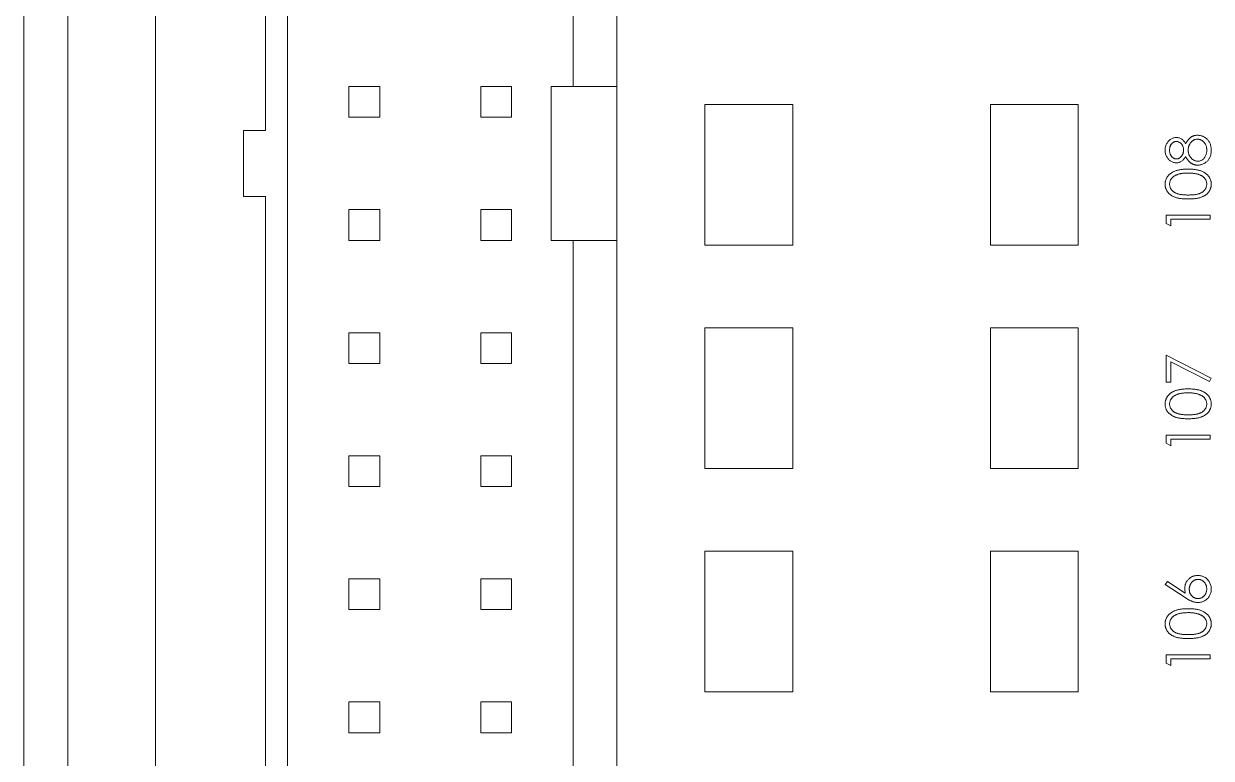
# Model space of a CAD drawing. Header units: inches. Extents: x -128 to 31549, y -2321 to 19035.
# Drawn here: x 2134.23 to 2177.47, y -1309.21 to -1282.48 of the extents above; entities that cross this region are included whole.
import ezdxf

# ---------------------------------------------------------------- set-up
doc = ezdxf.new("R2010")
doc.units = ezdxf.units.IN
doc.header["$MEASUREMENT"] = 0

# ---------------------------------------------------------------- blocks, each defined once
blk = doc.blocks.new('T011')
at = {"color": 7, "linetype": 'Continuous', "lineweight": 15}
for p, q in [((4737.018, -284.247), (4837.018, -284.247)), ((4837.018, -285.247), (4737.018, -285.247)), ((4737.018, -287.247), (4837.018, -287.247)), ((4786.268, -289.247), (4786.268, -289.747)), ((4787.768, -289.247), (4786.268, -289.247)), ((4787.768, -289.247), (4787.768, -289.747)), ((4769.518, -289.747), (4786.268, -289.747)), ((4787.768, -289.747), (4804.518, -289.747)), ((4815.268, -290.247), (4758.768, -290.247)), ((4774.768, -291.647), (4774.068, -291.647)), ((4774.068, -291.647), (4774.068, -292.347)), ((4774.768, -292.347), (4774.768, -291.647)), ((4777.568, -291.647), (4776.868, -291.647)), ((4776.868, -291.647), (4776.868, -292.347)), ((4777.568, -292.347), (4777.568, -291.647)), ((4779.668, -291.647), (4779.668, -292.347)), ((4780.368, -291.647), (4779.668, -291.647)), ((4780.368, -292.347), (4780.368, -291.647)), ((4782.468, -291.647), (4782.468, -292.347)), ((4783.168, -291.647), (4782.468, -291.647)), ((4783.168, -292.347), (4783.168, -291.647)), ((4785.968, -291.647), (4785.268, -291.647)), ((4785.268, -291.647), (4785.268, -292.347)), ((4785.968, -292.347), (4785.968, -291.647)), ((4788.068, -292.347), (4788.068, -291.647)), ((4788.068, -291.647), (4788.768, -291.647)), ((4788.768, -291.647), (4788.768, -292.347)), ((4774.068, -292.347), (4774.768, -292.347)), ((4776.868, -292.347), (4777.568, -292.347)), ((4779.668, -292.347), (4780.368, -292.347)), ((4782.468, -292.347), (4783.168, -292.347)), ((4785.268, -292.347), (4785.968, -292.347)), ((4788.768, -292.347), (4788.068, -292.347)), ((4774.068, -294.647), (4774.768, -294.647)), ((4774.068, -295.347), (4774.068, -294.647)), ((4774.768, -294.647), (4774.768, -295.347)), ((4776.868, -294.647), (4777.568, -294.647)), ((4776.868, -295.347), (4776.868, -294.647)), ((4777.568, -294.647), (4777.568, -295.347)), ((4779.668, -295.347), (4779.668, -294.647)), ((4779.668, -294.647), (4780.368, -294.647)), ((4780.368, -294.647), (4780.368, -295.347)), ((4782.468, -294.647), (4783.168, -294.647)), ((4782.468, -295.347), (4782.468, -294.647)), ((4783.168, -294.647), (4783.168, -295.347)), ((4785.268, -294.647), (4785.968, -294.647)), ((4785.268, -295.347), (4785.268, -294.647)), ((4785.968, -294.647), (4785.968, -295.347)), ((4788.068, -294.647), (4788.068, -295.347)), ((4788.768, -294.647), (4788.068, -294.647)), ((4788.768, -295.347), (4788.768, -294.647)), ((4774.768, -295.347), (4774.068, -295.347)), ((4777.568, -295.347), (4776.868, -295.347)), ((4780.368, -295.347), (4779.668, -295.347)), ((4783.168, -295.347), (4782.468, -295.347)), ((4785.968, -295.347), (4785.268, -295.347)), ((4788.068, -295.347), (4788.768, -295.347)), ((4788.768, -296.247), (4785.268, -296.247)), ((4785.268, -296.247), (4785.268, -296.747)), ((4788.768, -296.747), (4788.768, -296.247)), ((4758.768, -296.747), (4785.268, -296.747)), ((4785.268, -296.747), (4785.268, -297.747)), ((4788.768, -296.747), (4815.268, -296.747)), ((4788.768, -296.747), (4788.768, -297.747)), ((4754.018, -297.747), (4785.268, -297.747)), ((4785.268, -297.747), (4788.768, -297.747)), ((4788.768, -297.747), (4820.018, -297.747)), ((4774.998, -299.747), (4774.998, -301.747)), ((4778.198, -299.747), (4774.998, -299.747)), ((4778.198, -301.747), (4778.198, -299.747)), ((4783.278, -299.747), (4780.078, -299.747)), ((4780.078, -299.747), (4780.078, -301.747)), ((4783.278, -301.747), (4783.278, -299.747)), ((4788.358, -299.747), (4785.158, -299.747)), ((4785.158, -299.747), (4785.158, -301.747)), ((4788.358, -301.747), (4788.358, -299.747)), ((4774.998, -301.747), (4778.198, -301.747)), ((4780.078, -301.747), (4783.278, -301.747)), ((4785.158, -301.747), (4788.358, -301.747)), ((4774.998, -306.247), (4774.998, -308.247)), ((4778.198, -306.247), (4774.998, -306.247)), ((4778.198, -308.247), (4778.198, -306.247)), ((4780.078, -306.247), (4780.078, -308.247)), ((4783.278, -306.247), (4780.078, -306.247)), ((4783.278, -308.247), (4783.278, -306.247)), ((4785.158, -306.247), (4785.158, -308.247)), ((4788.358, -306.247), (4785.158, -306.247)), ((4788.358, -308.247), (4788.358, -306.247)), ((4774.998, -308.247), (4778.198, -308.247)), ((4780.078, -308.247), (4783.278, -308.247)), ((4785.158, -308.247), (4788.358, -308.247)), ((4775.595, -310.349), (4775.653, -310.247)), ((4775.653, -310.247), (4775.838, -310.247)), ((4775.838, -310.247), (4775.838, -311.247)), ((4777.142, -310.678), (4777.441, -310.221)), ((4777.441, -310.221), (4777.51, -310.276)), ((4780.595, -310.349), (4780.653, -310.247)), ((4780.653, -310.247), (4780.838, -310.247)), ((4780.838, -310.247), (4780.838, -311.247)), ((4782.044, -310.247), (4782.659, -310.247)), ((4782.044, -310.349), (4782.044, -310.247)), ((4782.659, -310.247), (4782.133, -311.273)), ((4785.595, -310.349), (4785.653, -310.247)), ((4785.653, -310.247), (4785.838, -310.247)), ((4785.838, -310.247), (4785.838, -311.247)), ((4775.749, -310.349), (4775.595, -310.349)), ((4775.749, -311.247), (4775.749, -310.349)), ((4777.51, -310.276), (4777.246, -310.68)), ((4780.749, -310.349), (4780.595, -310.349)), ((4780.749, -311.247), (4780.749, -310.349)), ((4782.507, -310.349), (4782.044, -310.349)), ((4782.056, -311.23), (4782.507, -310.349)), ((4785.749, -310.349), (4785.595, -310.349)), ((4785.749, -311.247), (4785.749, -310.349)), ((4775.838, -311.247), (4775.749, -311.247)), ((4780.838, -311.247), (4780.749, -311.247)), ((4782.133, -311.273), (4782.056, -311.23)), ((4785.838, -311.247), (4785.749, -311.247))]:
    blk.add_line(p, q, dxfattribs=at)
for points, knots in [([(4776.21, -310.747), (4776.21, -310.731), (4776.21, -310.7), (4776.212, -310.655), (4776.216, -310.612), (4776.22, -310.572), (4776.226, -310.536), (4776.234, -310.501), (4776.242, -310.47), (4776.252, -310.441), (4776.263, -310.415), (4776.275, -310.39), (4776.289, -310.367), (4776.303, -310.346), (4776.319, -310.326), (4776.335, -310.308), (4776.353, -310.292), (4776.372, -310.277), (4776.391, -310.264), (4776.411, -310.253), (4776.432, -310.243), (4776.454, -310.235), (4776.476, -310.229), (4776.498, -310.224), (4776.521, -310.222), (4776.537, -310.221), (4776.545, -310.221)], [0, 0, 0, 0, 0.0685946, 0.133246, 0.1943126, 0.2512792, 0.3045134, 0.3542349, 0.4004806, 0.4434108, 0.4840149, 0.5232523, 0.5610424, 0.5979002, 0.6335185, 0.6683144, 0.7024957, 0.7366854, 0.7702932, 0.8034373, 0.835913, 0.8684602, 0.9008465, 0.9334665, 0.9662576, 1, 1, 1, 1]), ([(4776.545, -310.221), (4776.552, -310.221), (4776.568, -310.222), (4776.592, -310.224), (4776.615, -310.229), (4776.637, -310.235), (4776.658, -310.243), (4776.68, -310.253), (4776.7, -310.264), (4776.72, -310.277), (4776.739, -310.292), (4776.757, -310.309), (4776.774, -310.327), (4776.791, -310.348), (4776.805, -310.37), (4776.82, -310.393), (4776.832, -310.419), (4776.845, -310.446), (4776.855, -310.476), (4776.865, -310.507), (4776.872, -310.541), (4776.879, -310.578), (4776.884, -310.617), (4776.887, -310.658), (4776.889, -310.702), (4776.889, -310.732), (4776.89, -310.747)], [0, 0, 0, 0, 0.033788, 0.067194, 0.099862, 0.132567, 0.165151, 0.197913, 0.231319, 0.265083, 0.299255, 0.334399, 0.369943, 0.406284, 0.444064, 0.482998, 0.523354, 0.565537, 0.609613, 0.656391, 0.705885, 0.758325, 0.813832, 0.872795, 0.934722, 1, 1, 1, 1]), ([(4781.21, -310.747), (4781.21, -310.731), (4781.21, -310.7), (4781.212, -310.655), (4781.216, -310.612), (4781.22, -310.572), (4781.226, -310.536), (4781.234, -310.501), (4781.242, -310.47), (4781.252, -310.441), (4781.263, -310.415), (4781.275, -310.39), (4781.289, -310.367), (4781.303, -310.346), (4781.319, -310.326), (4781.335, -310.308), (4781.353, -310.292), (4781.372, -310.277), (4781.391, -310.264), (4781.411, -310.253), (4781.432, -310.243), (4781.454, -310.235), (4781.476, -310.229), (4781.498, -310.224), (4781.521, -310.222), (4781.537, -310.221), (4781.545, -310.221)], [0, 0, 0, 0, 0.068595, 0.133246, 0.194313, 0.251279, 0.304513, 0.354235, 0.400481, 0.443411, 0.484015, 0.523252, 0.561042, 0.5979, 0.633518, 0.668314, 0.702496, 0.736685, 0.770293, 0.803437, 0.835913, 0.86846, 0.900847, 0.933467, 0.966258, 1, 1, 1, 1]), ([(4781.545, -310.221), (4781.552, -310.221), (4781.568, -310.222), (4781.592, -310.224), (4781.615, -310.229), (4781.637, -310.235), (4781.658, -310.243), (4781.68, -310.253), (4781.7, -310.264), (4781.72, -310.277), (4781.739, -310.292), (4781.757, -310.309), (4781.774, -310.327), (4781.791, -310.348), (4781.805, -310.37), (4781.82, -310.393), (4781.832, -310.419), (4781.845, -310.446), (4781.855, -310.476), (4781.865, -310.507), (4781.872, -310.541), (4781.879, -310.578), (4781.884, -310.617), (4781.887, -310.658), (4781.889, -310.702), (4781.889, -310.732), (4781.89, -310.747)], [0, 0, 0, 0, 0.033788, 0.067194, 0.099862, 0.132567, 0.165151, 0.197913, 0.231319, 0.265083, 0.299255, 0.334399, 0.369943, 0.406284, 0.444064, 0.482998, 0.523354, 0.565537, 0.609613, 0.656391, 0.705885, 0.758325, 0.813832, 0.872795, 0.934722, 1, 1, 1, 1]), ([(4786.21, -310.747), (4786.21, -310.731), (4786.21, -310.7), (4786.212, -310.655), (4786.216, -310.612), (4786.22, -310.572), (4786.226, -310.536), (4786.234, -310.501), (4786.242, -310.47), (4786.252, -310.441), (4786.263, -310.415), (4786.275, -310.39), (4786.289, -310.367), (4786.303, -310.346), (4786.319, -310.326), (4786.335, -310.308), (4786.353, -310.292), (4786.372, -310.277), (4786.391, -310.264), (4786.411, -310.253), (4786.432, -310.243), (4786.454, -310.235), (4786.476, -310.229), (4786.498, -310.224), (4786.521, -310.222), (4786.537, -310.221), (4786.545, -310.221)], [0, 0, 0, 0, 0.068595, 0.133246, 0.194313, 0.251279, 0.304513, 0.354235, 0.400481, 0.443411, 0.484015, 0.523252, 0.561042, 0.5979, 0.633518, 0.668314, 0.702496, 0.736685, 0.770293, 0.803437, 0.835913, 0.86846, 0.900847, 0.933467, 0.966258, 1, 1, 1, 1]), ([(4786.545, -310.221), (4786.552, -310.221), (4786.568, -310.222), (4786.592, -310.224), (4786.615, -310.229), (4786.637, -310.235), (4786.658, -310.243), (4786.68, -310.253), (4786.7, -310.264), (4786.72, -310.277), (4786.739, -310.292), (4786.757, -310.309), (4786.774, -310.327), (4786.791, -310.348), (4786.805, -310.37), (4786.82, -310.393), (4786.832, -310.419), (4786.845, -310.446), (4786.855, -310.476), (4786.865, -310.507), (4786.872, -310.541), (4786.879, -310.578), (4786.884, -310.617), (4786.887, -310.658), (4786.889, -310.702), (4786.889, -310.732), (4786.89, -310.747)], [0, 0, 0, 0, 0.033788, 0.067194, 0.099862, 0.132567, 0.165151, 0.197913, 0.231319, 0.265083, 0.299255, 0.334399, 0.369943, 0.406284, 0.444064, 0.482998, 0.523354, 0.565537, 0.609613, 0.656391, 0.705885, 0.758325, 0.813832, 0.872795, 0.934722, 1, 1, 1, 1]), ([(4787.031, -310.478), (4787.031, -310.467), (4787.032, -310.446), (4787.04, -310.414), (4787.052, -310.383), (4787.069, -310.352), (4787.09, -310.323), (4787.115, -310.297), (4787.144, -310.275), (4787.176, -310.256), (4787.211, -310.24), (4787.247, -310.229), (4787.285, -310.222), (4787.311, -310.222), (4787.324, -310.221)], [0, 0, 0, 0, 0.0740584, 0.1488704, 0.2266677, 0.3077348, 0.3911572, 0.4739294, 0.5579278, 0.6449893, 0.7333641, 0.821092, 0.9092872, 1, 1, 1, 1]), ([(4787.324, -310.221), (4787.336, -310.222), (4787.362, -310.223), (4787.398, -310.229), (4787.434, -310.241), (4787.467, -310.256), (4787.498, -310.275), (4787.526, -310.298), (4787.55, -310.324), (4787.571, -310.353), (4787.587, -310.383), (4787.599, -310.415), (4787.606, -310.448), (4787.607, -310.47), (4787.608, -310.481)], [0, 0, 0, 0, 0.08941, 0.176306, 0.262626, 0.349446, 0.435498, 0.518928, 0.601355, 0.684256, 0.765807, 0.844877, 0.92228, 1, 1, 1, 1]), ([(4776.548, -310.324), (4776.536, -310.324), (4776.514, -310.326), (4776.482, -310.334), (4776.45, -310.348), (4776.425, -310.364), (4776.406, -310.379), (4776.393, -310.392), (4776.38, -310.406), (4776.369, -310.421), (4776.358, -310.438), (4776.348, -310.456), (4776.339, -310.476), (4776.33, -310.496), (4776.323, -310.519), (4776.317, -310.544), (4776.311, -310.572), (4776.308, -310.602), (4776.304, -310.634), (4776.302, -310.67), (4776.3, -310.707), (4776.3, -310.733), (4776.3, -310.747)], [0, 0, 0, 0, 0.060387, 0.120883, 0.182755, 0.247811, 0.281299, 0.315088, 0.349702, 0.384857, 0.420966, 0.458511, 0.497175, 0.537602, 0.580503, 0.627468, 0.678388, 0.733983, 0.793747, 0.857714, 0.926698, 1, 1, 1, 1]), ([(4776.8, -310.747), (4776.8, -310.735), (4776.799, -310.711), (4776.798, -310.677), (4776.795, -310.644), (4776.792, -310.613), (4776.787, -310.584), (4776.782, -310.556), (4776.774, -310.53), (4776.767, -310.505), (4776.758, -310.483), (4776.748, -310.461), (4776.738, -310.442), (4776.727, -310.424), (4776.715, -310.407), (4776.702, -310.392), (4776.688, -310.379), (4776.669, -310.364), (4776.644, -310.348), (4776.613, -310.334), (4776.58, -310.326), (4776.558, -310.324), (4776.548, -310.324)], [0, 0, 0, 0, 0.065681, 0.128486, 0.188175, 0.245106, 0.299448, 0.350823, 0.399942, 0.446672, 0.491255, 0.533376, 0.573853, 0.612526, 0.649597, 0.685532, 0.720106, 0.753838, 0.818925, 0.880493, 0.940311, 1, 1, 1, 1]), ([(4781.548, -310.324), (4781.536, -310.324), (4781.514, -310.326), (4781.482, -310.334), (4781.45, -310.348), (4781.425, -310.364), (4781.406, -310.379), (4781.393, -310.392), (4781.38, -310.406), (4781.369, -310.421), (4781.358, -310.438), (4781.348, -310.456), (4781.339, -310.476), (4781.33, -310.496), (4781.323, -310.519), (4781.317, -310.544), (4781.311, -310.572), (4781.308, -310.602), (4781.304, -310.634), (4781.302, -310.67), (4781.3, -310.707), (4781.3, -310.733), (4781.3, -310.747)], [0, 0, 0, 0, 0.060387, 0.120883, 0.182755, 0.247811, 0.281299, 0.315088, 0.349702, 0.384857, 0.420966, 0.458511, 0.497175, 0.537602, 0.580503, 0.627468, 0.678388, 0.733983, 0.793747, 0.857714, 0.926698, 1, 1, 1, 1]), ([(4781.8, -310.747), (4781.8, -310.735), (4781.799, -310.711), (4781.798, -310.677), (4781.795, -310.644), (4781.792, -310.613), (4781.787, -310.584), (4781.782, -310.556), (4781.774, -310.53), (4781.767, -310.505), (4781.758, -310.483), (4781.748, -310.461), (4781.738, -310.442), (4781.727, -310.424), (4781.715, -310.407), (4781.702, -310.392), (4781.688, -310.379), (4781.669, -310.364), (4781.644, -310.348), (4781.613, -310.334), (4781.58, -310.326), (4781.558, -310.324), (4781.548, -310.324)], [0, 0, 0, 0, 0.065681, 0.128486, 0.188175, 0.245106, 0.299448, 0.350823, 0.399942, 0.446672, 0.491255, 0.533376, 0.573853, 0.612526, 0.649597, 0.685532, 0.720106, 0.753838, 0.818925, 0.880493, 0.940311, 1, 1, 1, 1]), ([(4786.548, -310.324), (4786.536, -310.324), (4786.514, -310.326), (4786.482, -310.334), (4786.45, -310.348), (4786.425, -310.364), (4786.406, -310.379), (4786.393, -310.392), (4786.38, -310.406), (4786.369, -310.421), (4786.358, -310.438), (4786.348, -310.456), (4786.339, -310.476), (4786.33, -310.496), (4786.323, -310.519), (4786.317, -310.544), (4786.311, -310.572), (4786.308, -310.602), (4786.304, -310.634), (4786.302, -310.67), (4786.3, -310.707), (4786.3, -310.733), (4786.3, -310.747)], [0, 0, 0, 0, 0.060387, 0.120883, 0.182755, 0.247811, 0.281299, 0.315088, 0.349702, 0.384857, 0.420966, 0.458511, 0.497175, 0.537602, 0.580503, 0.627468, 0.678388, 0.733983, 0.793747, 0.857714, 0.926698, 1, 1, 1, 1]), ([(4786.8, -310.747), (4786.8, -310.735), (4786.799, -310.711), (4786.798, -310.677), (4786.795, -310.644), (4786.792, -310.613), (4786.787, -310.584), (4786.782, -310.556), (4786.774, -310.53), (4786.767, -310.505), (4786.758, -310.483), (4786.748, -310.461), (4786.738, -310.442), (4786.727, -310.424), (4786.715, -310.407), (4786.702, -310.392), (4786.688, -310.379), (4786.669, -310.364), (4786.644, -310.348), (4786.613, -310.334), (4786.58, -310.326), (4786.558, -310.324), (4786.548, -310.324)], [0, 0, 0, 0, 0.065681, 0.128486, 0.188175, 0.245106, 0.299448, 0.350823, 0.399942, 0.446672, 0.491255, 0.533376, 0.573853, 0.612526, 0.649597, 0.685532, 0.720106, 0.753838, 0.818925, 0.880493, 0.940311, 1, 1, 1, 1]), ([(4787.177, -310.69), (4787.165, -310.684), (4787.143, -310.671), (4787.113, -310.649), (4787.087, -310.624), (4787.067, -310.598), (4787.051, -310.569), (4787.039, -310.54), (4787.032, -310.509), (4787.031, -310.488), (4787.031, -310.478)], [0, 0, 0, 0, 0.14586, 0.282426, 0.41085, 0.535029, 0.654701, 0.770133, 0.884556, 1, 1, 1, 1]), ([(4787.319, -310.324), (4787.312, -310.324), (4787.298, -310.324), (4787.278, -310.326), (4787.259, -310.33), (4787.24, -310.335), (4787.223, -310.342), (4787.207, -310.349), (4787.191, -310.359), (4787.177, -310.37), (4787.164, -310.381), (4787.152, -310.394), (4787.142, -310.407), (4787.134, -310.42), (4787.128, -310.434), (4787.124, -310.449), (4787.121, -310.464), (4787.121, -310.474), (4787.12, -310.479)], [0, 0, 0, 0, 0.075243, 0.147209, 0.216447, 0.284025, 0.350655, 0.415031, 0.47963, 0.544652, 0.608044, 0.667828, 0.725114, 0.780992, 0.835527, 0.889438, 0.944072, 1, 1, 1, 1]), ([(4787.12, -310.479), (4787.121, -310.485), (4787.121, -310.495), (4787.124, -310.51), (4787.128, -310.525), (4787.136, -310.539), (4787.144, -310.554), (4787.154, -310.567), (4787.167, -310.581), (4787.181, -310.594), (4787.196, -310.605), (4787.212, -310.616), (4787.229, -310.625), (4787.247, -310.632), (4787.265, -310.637), (4787.283, -310.641), (4787.303, -310.644), (4787.316, -310.644), (4787.322, -310.644)], [0, 0, 0, 0, 0.054564, 0.107826, 0.161924, 0.21751, 0.274498, 0.334815, 0.397555, 0.464755, 0.532901, 0.600097, 0.665354, 0.731084, 0.796883, 0.863292, 0.930831, 1, 1, 1, 1]), ([(4787.518, -310.477), (4787.518, -310.473), (4787.517, -310.463), (4787.515, -310.449), (4787.511, -310.436), (4787.505, -310.422), (4787.498, -310.409), (4787.489, -310.396), (4787.479, -310.384), (4787.467, -310.372), (4787.453, -310.361), (4787.439, -310.351), (4787.422, -310.342), (4787.404, -310.335), (4787.385, -310.33), (4787.364, -310.326), (4787.342, -310.324), (4787.327, -310.324), (4787.319, -310.324)], [0, 0, 0, 0, 0.050902, 0.101034, 0.151084, 0.203062, 0.256248, 0.310847, 0.368769, 0.430015, 0.49252, 0.556049, 0.621996, 0.690192, 0.761385, 0.836356, 0.915487, 1, 1, 1, 1]), ([(4787.322, -310.644), (4787.331, -310.644), (4787.348, -310.644), (4787.373, -310.639), (4787.397, -310.632), (4787.42, -310.622), (4787.442, -310.609), (4787.461, -310.594), (4787.478, -310.577), (4787.492, -310.558), (4787.503, -310.538), (4787.512, -310.518), (4787.517, -310.498), (4787.518, -310.484), (4787.518, -310.477)], [0, 0, 0, 0, 0.08969, 0.178494, 0.266838, 0.356558, 0.445334, 0.530806, 0.614076, 0.697707, 0.779142, 0.855354, 0.928557, 1, 1, 1, 1]), ([(4787.608, -310.481), (4787.607, -310.492), (4787.606, -310.513), (4787.6, -310.544), (4787.588, -310.573), (4787.573, -310.6), (4787.552, -310.626), (4787.528, -310.649), (4787.499, -310.671), (4787.477, -310.683), (4787.466, -310.69)], [0, 0, 0, 0, 0.121904, 0.239413, 0.35541, 0.472091, 0.592859, 0.718703, 0.854892, 1, 1, 1, 1]), ([(4776.545, -311.273), (4776.537, -311.272), (4776.521, -311.272), (4776.498, -311.269), (4776.476, -311.265), (4776.454, -311.259), (4776.433, -311.251), (4776.412, -311.242), (4776.392, -311.23), (4776.372, -311.218), (4776.354, -311.203), (4776.336, -311.187), (4776.32, -311.169), (4776.304, -311.149), (4776.29, -311.127), (4776.276, -311.104), (4776.264, -311.079), (4776.253, -311.053), (4776.243, -311.024), (4776.234, -310.992), (4776.227, -310.958), (4776.221, -310.921), (4776.216, -310.882), (4776.212, -310.839), (4776.21, -310.794), (4776.21, -310.763), (4776.21, -310.747)], [0, 0, 0, 0, 0.033787, 0.066622, 0.099285, 0.131361, 0.163585, 0.196104, 0.228902, 0.262158, 0.295991, 0.330218, 0.36506, 0.400951, 0.43762, 0.475708, 0.515381, 0.556414, 0.599765, 0.646424, 0.696431, 0.749782, 0.806573, 0.867436, 0.931887, 1, 1, 1, 1]), ([(4776.3, -310.747), (4776.3, -310.76), (4776.3, -310.786), (4776.302, -310.824), (4776.304, -310.859), (4776.307, -310.892), (4776.312, -310.922), (4776.317, -310.949), (4776.323, -310.974), (4776.33, -310.997), (4776.338, -311.018), (4776.348, -311.037), (4776.357, -311.055), (4776.368, -311.072), (4776.38, -311.087), (4776.393, -311.102), (4776.406, -311.115), (4776.425, -311.13), (4776.45, -311.146), (4776.482, -311.16), (4776.514, -311.168), (4776.537, -311.169), (4776.548, -311.17)], [0, 0, 0, 0, 0.072951, 0.141584, 0.205926, 0.265301, 0.320597, 0.371817, 0.41879, 0.461699, 0.502134, 0.540804, 0.578181, 0.614297, 0.649678, 0.684299, 0.718359, 0.752081, 0.817652, 0.879722, 0.939966, 1, 1, 1, 1]), ([(4776.89, -310.747), (4776.889, -310.763), (4776.889, -310.792), (4776.887, -310.836), (4776.884, -310.877), (4776.879, -310.916), (4776.872, -310.952), (4776.865, -310.986), (4776.856, -311.018), (4776.845, -311.047), (4776.833, -311.074), (4776.82, -311.1), (4776.807, -311.123), (4776.792, -311.145), (4776.776, -311.166), (4776.758, -311.184), (4776.74, -311.201), (4776.721, -311.216), (4776.701, -311.229), (4776.68, -311.241), (4776.659, -311.251), (4776.637, -311.259), (4776.615, -311.265), (4776.592, -311.269), (4776.568, -311.272), (4776.552, -311.272), (4776.545, -311.273)], [0, 0, 0, 0, 0.065063, 0.126773, 0.185516, 0.240765, 0.29298, 0.34225, 0.388919, 0.432776, 0.474628, 0.514775, 0.553606, 0.591426, 0.628028, 0.663804, 0.698984, 0.733591, 0.767628, 0.801208, 0.834264, 0.866981, 0.89972, 0.932702, 0.966176, 1, 1, 1, 1]), ([(4776.762, -310.998), (4776.765, -310.989), (4776.771, -310.971), (4776.779, -310.943), (4776.785, -310.914), (4776.791, -310.883), (4776.795, -310.851), (4776.798, -310.817), (4776.8, -310.783), (4776.8, -310.759), (4776.8, -310.747)], [0, 0, 0, 0, 0.110588, 0.224542, 0.342503, 0.464324, 0.590756, 0.722227, 0.858843, 1, 1, 1, 1]), ([(4777.031, -310.968), (4777.031, -310.958), (4777.032, -310.937), (4777.037, -310.905), (4777.044, -310.872), (4777.053, -310.845), (4777.062, -310.822), (4777.07, -310.804), (4777.079, -310.785), (4777.089, -310.765), (4777.101, -310.744), (4777.114, -310.723), (4777.128, -310.7), (4777.137, -310.685), (4777.142, -310.678)], [0, 0, 0, 0, 0.097818, 0.199726, 0.305276, 0.415811, 0.474472, 0.537274, 0.603657, 0.674299, 0.749834, 0.828598, 0.912378, 1, 1, 1, 1]), ([(4777.331, -310.773), (4777.323, -310.773), (4777.308, -310.773), (4777.286, -310.776), (4777.266, -310.78), (4777.246, -310.787), (4777.227, -310.795), (4777.21, -310.805), (4777.194, -310.817), (4777.179, -310.83), (4777.165, -310.845), (4777.153, -310.861), (4777.143, -310.878), (4777.135, -310.895), (4777.128, -310.913), (4777.124, -310.932), (4777.121, -310.952), (4777.121, -310.965), (4777.12, -310.972)], [0, 0, 0, 0, 0.070599, 0.137901, 0.203196, 0.26679, 0.329106, 0.390654, 0.452653, 0.515748, 0.577926, 0.63893, 0.698351, 0.757296, 0.816394, 0.876267, 0.936817, 1, 1, 1, 1]), ([(4777.246, -310.68), (4777.263, -310.677), (4777.298, -310.671), (4777.332, -310.67), (4777.349, -310.67)], [0, 0, 0, 0, 0.512659, 1, 1, 1, 1]), ([(4777.556, -310.972), (4777.556, -310.965), (4777.556, -310.951), (4777.552, -310.932), (4777.548, -310.913), (4777.54, -310.895), (4777.531, -310.877), (4777.519, -310.861), (4777.506, -310.845), (4777.49, -310.83), (4777.474, -310.817), (4777.456, -310.805), (4777.437, -310.795), (4777.417, -310.787), (4777.397, -310.781), (4777.376, -310.776), (4777.353, -310.773), (4777.338, -310.773), (4777.331, -310.773)], [0, 0, 0, 0, 0.061138, 0.119994, 0.178225, 0.236256, 0.294929, 0.354716, 0.41673, 0.480664, 0.545832, 0.609758, 0.672971, 0.736017, 0.799839, 0.864775, 0.931088, 1, 1, 1, 1]), ([(4777.349, -310.67), (4777.36, -310.67), (4777.38, -310.671), (4777.409, -310.675), (4777.437, -310.681), (4777.464, -310.691), (4777.49, -310.703), (4777.515, -310.718), (4777.538, -310.735), (4777.56, -310.755), (4777.58, -310.777), (4777.598, -310.8), (4777.613, -310.825), (4777.625, -310.851), (4777.634, -310.878), (4777.641, -310.906), (4777.645, -310.936), (4777.646, -310.956), (4777.646, -310.966)], [0, 0, 0, 0, 0.065231, 0.128405, 0.190067, 0.250943, 0.311546, 0.372863, 0.435024, 0.499072, 0.563091, 0.62551, 0.68668, 0.747283, 0.808563, 0.870742, 0.934341, 1, 1, 1, 1]), ([(4781.545, -311.273), (4781.537, -311.272), (4781.521, -311.272), (4781.498, -311.269), (4781.476, -311.265), (4781.454, -311.259), (4781.433, -311.251), (4781.412, -311.242), (4781.392, -311.23), (4781.372, -311.218), (4781.354, -311.203), (4781.336, -311.187), (4781.32, -311.169), (4781.304, -311.149), (4781.29, -311.127), (4781.276, -311.104), (4781.264, -311.079), (4781.253, -311.053), (4781.243, -311.024), (4781.234, -310.992), (4781.227, -310.958), (4781.221, -310.921), (4781.216, -310.882), (4781.212, -310.839), (4781.21, -310.794), (4781.21, -310.763), (4781.21, -310.747)], [0, 0, 0, 0, 0.0337871, 0.0666217, 0.0992849, 0.1313612, 0.1635852, 0.1961039, 0.2289023, 0.2621581, 0.2959912, 0.3302178, 0.3650598, 0.4009507, 0.4376204, 0.4757075, 0.5153807, 0.5564135, 0.5997648, 0.6464242, 0.6964314, 0.7497815, 0.8065733, 0.8674355, 0.9318868, 1, 1, 1, 1]), ([(4781.3, -310.747), (4781.3, -310.76), (4781.3, -310.786), (4781.302, -310.824), (4781.304, -310.859), (4781.307, -310.892), (4781.312, -310.922), (4781.317, -310.949), (4781.323, -310.974), (4781.33, -310.997), (4781.338, -311.018), (4781.348, -311.037), (4781.357, -311.055), (4781.368, -311.072), (4781.38, -311.087), (4781.393, -311.102), (4781.406, -311.115), (4781.425, -311.13), (4781.45, -311.146), (4781.482, -311.16), (4781.514, -311.168), (4781.537, -311.169), (4781.548, -311.17)], [0, 0, 0, 0, 0.072951, 0.141584, 0.205926, 0.265301, 0.320597, 0.371817, 0.41879, 0.461699, 0.502134, 0.540804, 0.578181, 0.614297, 0.649678, 0.684299, 0.718359, 0.752081, 0.817652, 0.879722, 0.939966, 1, 1, 1, 1]), ([(4781.89, -310.747), (4781.889, -310.763), (4781.889, -310.792), (4781.887, -310.836), (4781.884, -310.877), (4781.879, -310.916), (4781.872, -310.952), (4781.865, -310.986), (4781.856, -311.018), (4781.845, -311.047), (4781.833, -311.074), (4781.82, -311.1), (4781.807, -311.123), (4781.792, -311.145), (4781.776, -311.166), (4781.758, -311.184), (4781.74, -311.201), (4781.721, -311.216), (4781.701, -311.229), (4781.68, -311.241), (4781.659, -311.251), (4781.637, -311.259), (4781.615, -311.265), (4781.592, -311.269), (4781.568, -311.272), (4781.552, -311.272), (4781.545, -311.273)], [0, 0, 0, 0, 0.065063, 0.126773, 0.185516, 0.240765, 0.29298, 0.34225, 0.388919, 0.432776, 0.474628, 0.514775, 0.553606, 0.591426, 0.628028, 0.663804, 0.698984, 0.733591, 0.767628, 0.801208, 0.834264, 0.866981, 0.89972, 0.932702, 0.966176, 1, 1, 1, 1]), ([(4781.762, -310.998), (4781.765, -310.989), (4781.771, -310.971), (4781.779, -310.943), (4781.785, -310.914), (4781.791, -310.883), (4781.795, -310.851), (4781.798, -310.817), (4781.8, -310.783), (4781.8, -310.759), (4781.8, -310.747)], [0, 0, 0, 0, 0.110588, 0.224542, 0.342503, 0.464324, 0.590756, 0.722227, 0.858843, 1, 1, 1, 1]), ([(4786.545, -311.273), (4786.537, -311.272), (4786.521, -311.272), (4786.498, -311.269), (4786.476, -311.265), (4786.454, -311.259), (4786.433, -311.251), (4786.412, -311.242), (4786.392, -311.23), (4786.372, -311.218), (4786.354, -311.203), (4786.336, -311.187), (4786.32, -311.169), (4786.304, -311.149), (4786.29, -311.127), (4786.276, -311.104), (4786.264, -311.079), (4786.253, -311.053), (4786.243, -311.024), (4786.234, -310.992), (4786.227, -310.958), (4786.221, -310.921), (4786.216, -310.882), (4786.212, -310.839), (4786.21, -310.794), (4786.21, -310.763), (4786.21, -310.747)], [0, 0, 0, 0, 0.0337871, 0.0666217, 0.0992849, 0.1313612, 0.1635852, 0.1961039, 0.2289023, 0.2621581, 0.2959912, 0.3302178, 0.3650598, 0.4009507, 0.4376204, 0.4757075, 0.5153807, 0.5564135, 0.5997648, 0.6464242, 0.6964314, 0.7497815, 0.8065733, 0.8674355, 0.9318868, 1, 1, 1, 1]), ([(4786.3, -310.747), (4786.3, -310.76), (4786.3, -310.786), (4786.302, -310.824), (4786.304, -310.859), (4786.307, -310.892), (4786.312, -310.922), (4786.317, -310.949), (4786.323, -310.974), (4786.33, -310.997), (4786.338, -311.018), (4786.348, -311.037), (4786.357, -311.055), (4786.368, -311.072), (4786.38, -311.087), (4786.393, -311.102), (4786.406, -311.115), (4786.425, -311.13), (4786.45, -311.146), (4786.482, -311.16), (4786.514, -311.168), (4786.537, -311.169), (4786.548, -311.17)], [0, 0, 0, 0, 0.0729511, 0.1415837, 0.2059265, 0.2653014, 0.3205972, 0.3718165, 0.4187898, 0.4616987, 0.5021336, 0.5408043, 0.5781805, 0.6142969, 0.6496782, 0.6842995, 0.718359, 0.7520809, 0.8176524, 0.8797221, 0.9399656, 1, 1, 1, 1]), ([(4786.89, -310.747), (4786.889, -310.763), (4786.889, -310.792), (4786.887, -310.836), (4786.884, -310.877), (4786.879, -310.916), (4786.872, -310.952), (4786.865, -310.986), (4786.856, -311.018), (4786.845, -311.047), (4786.833, -311.074), (4786.82, -311.1), (4786.807, -311.123), (4786.792, -311.145), (4786.776, -311.166), (4786.758, -311.184), (4786.74, -311.201), (4786.721, -311.216), (4786.701, -311.229), (4786.68, -311.241), (4786.659, -311.251), (4786.637, -311.259), (4786.615, -311.265), (4786.592, -311.269), (4786.568, -311.272), (4786.552, -311.272), (4786.545, -311.273)], [0, 0, 0, 0, 0.0650633, 0.1267732, 0.1855158, 0.2407647, 0.2929798, 0.3422504, 0.3889193, 0.4327757, 0.4746284, 0.5147747, 0.5536059, 0.5914264, 0.6280281, 0.6638036, 0.6989843, 0.7335915, 0.7676285, 0.8012083, 0.8342638, 0.8669807, 0.8997197, 0.9327019, 0.9661759, 1, 1, 1, 1]), ([(4786.762, -310.998), (4786.765, -310.989), (4786.771, -310.971), (4786.779, -310.943), (4786.785, -310.914), (4786.791, -310.883), (4786.795, -310.851), (4786.798, -310.817), (4786.8, -310.783), (4786.8, -310.759), (4786.8, -310.747)], [0, 0, 0, 0, 0.110588, 0.224542, 0.342503, 0.464324, 0.590756, 0.722227, 0.858843, 1, 1, 1, 1]), ([(4786.979, -310.964), (4786.98, -310.957), (4786.98, -310.943), (4786.982, -310.922), (4786.986, -310.903), (4786.991, -310.883), (4786.997, -310.864), (4787.005, -310.846), (4787.015, -310.828), (4787.026, -310.811), (4787.038, -310.794), (4787.053, -310.777), (4787.069, -310.762), (4787.087, -310.746), (4787.107, -310.731), (4787.128, -310.717), (4787.152, -310.703), (4787.168, -310.694), (4787.177, -310.69)], [0, 0, 0, 0, 0.058854, 0.116315, 0.172675, 0.22878, 0.28458, 0.340257, 0.39663, 0.453507, 0.512318, 0.572648, 0.636022, 0.702363, 0.771483, 0.844184, 0.92007, 1, 1, 1, 1]), ([(4787.325, -310.747), (4787.316, -310.747), (4787.298, -310.747), (4787.273, -310.751), (4787.248, -310.756), (4787.225, -310.763), (4787.202, -310.772), (4787.181, -310.784), (4787.161, -310.797), (4787.142, -310.813), (4787.125, -310.829), (4787.11, -310.847), (4787.098, -310.865), (4787.087, -310.884), (4787.079, -310.904), (4787.073, -310.924), (4787.07, -310.945), (4787.069, -310.96), (4787.069, -310.967)], [0, 0, 0, 0, 0.0712687, 0.1398118, 0.2064974, 0.2715352, 0.3360818, 0.4005284, 0.4649838, 0.5300503, 0.5944234, 0.6555827, 0.7148491, 0.7721151, 0.8289992, 0.8851222, 0.9420794, 1, 1, 1, 1]), ([(4787.569, -310.957), (4787.569, -310.951), (4787.568, -310.937), (4787.565, -310.917), (4787.559, -310.898), (4787.552, -310.879), (4787.541, -310.861), (4787.529, -310.844), (4787.514, -310.827), (4787.498, -310.811), (4787.479, -310.796), (4787.46, -310.783), (4787.44, -310.772), (4787.418, -310.763), (4787.396, -310.756), (4787.373, -310.751), (4787.349, -310.747), (4787.333, -310.747), (4787.325, -310.747)], [0, 0, 0, 0, 0.057339, 0.113063, 0.169181, 0.225775, 0.283826, 0.343454, 0.405907, 0.471392, 0.538003, 0.603064, 0.667602, 0.732225, 0.797005, 0.863048, 0.930357, 1, 1, 1, 1]), ([(4787.466, -310.69), (4787.474, -310.694), (4787.49, -310.702), (4787.512, -310.716), (4787.533, -310.73), (4787.553, -310.744), (4787.57, -310.759), (4787.586, -310.774), (4787.6, -310.79), (4787.613, -310.806), (4787.624, -310.823), (4787.633, -310.84), (4787.641, -310.858), (4787.648, -310.877), (4787.653, -310.895), (4787.656, -310.915), (4787.658, -310.935), (4787.659, -310.949), (4787.659, -310.956)], [0, 0, 0, 0, 0.079525, 0.1551, 0.22722, 0.295911, 0.362056, 0.42552, 0.485813, 0.544495, 0.60146, 0.657841, 0.713974, 0.769468, 0.82613, 0.882885, 0.940701, 1, 1, 1, 1]), ([(4776.548, -311.17), (4776.559, -311.17), (4776.581, -311.169), (4776.613, -311.16), (4776.644, -311.147), (4776.669, -311.131), (4776.688, -311.116), (4776.701, -311.103), (4776.713, -311.089), (4776.725, -311.073), (4776.736, -311.057), (4776.746, -311.038), (4776.754, -311.019), (4776.759, -311.005), (4776.762, -310.998)], [0, 0, 0, 0, 0.112813, 0.225394, 0.339595, 0.459675, 0.521735, 0.583926, 0.648174, 0.713881, 0.781004, 0.851451, 0.924051, 1, 1, 1, 1]), ([(4777.334, -311.273), (4777.32, -311.272), (4777.293, -311.271), (4777.254, -311.264), (4777.217, -311.251), (4777.181, -311.234), (4777.147, -311.212), (4777.118, -311.186), (4777.092, -311.156), (4777.07, -311.122), (4777.053, -311.086), (4777.04, -311.048), (4777.032, -311.008), (4777.031, -310.982), (4777.031, -310.968)], [0, 0, 0, 0, 0.0843347, 0.1670523, 0.2495661, 0.3327405, 0.4159149, 0.497828, 0.5803726, 0.6646001, 0.7494667, 0.8325102, 0.9156393, 1, 1, 1, 1]), ([(4777.12, -310.972), (4777.121, -310.978), (4777.121, -310.992), (4777.124, -311.011), (4777.129, -311.03), (4777.136, -311.048), (4777.145, -311.065), (4777.156, -311.082), (4777.169, -311.098), (4777.184, -311.112), (4777.2, -311.126), (4777.218, -311.138), (4777.236, -311.148), (4777.255, -311.156), (4777.274, -311.162), (4777.295, -311.167), (4777.316, -311.169), (4777.331, -311.17), (4777.338, -311.17)], [0, 0, 0, 0, 0.0618417, 0.1212624, 0.1807459, 0.2392309, 0.2983076, 0.3581828, 0.4203592, 0.4847924, 0.5499385, 0.6137183, 0.6766807, 0.7391542, 0.8021997, 0.8667402, 0.9320497, 1, 1, 1, 1]), ([(4777.646, -310.966), (4777.646, -310.98), (4777.645, -311.008), (4777.637, -311.048), (4777.625, -311.086), (4777.607, -311.122), (4777.585, -311.155), (4777.558, -311.184), (4777.527, -311.211), (4777.493, -311.232), (4777.455, -311.25), (4777.416, -311.263), (4777.375, -311.271), (4777.348, -311.272), (4777.334, -311.273)], [0, 0, 0, 0, 0.085948, 0.169125, 0.250399, 0.33229, 0.413364, 0.494172, 0.576022, 0.660757, 0.745783, 0.830044, 0.914028, 1, 1, 1, 1]), ([(4777.338, -311.17), (4777.346, -311.17), (4777.36, -311.169), (4777.382, -311.167), (4777.402, -311.162), (4777.422, -311.156), (4777.441, -311.148), (4777.459, -311.138), (4777.476, -311.126), (4777.493, -311.112), (4777.508, -311.097), (4777.521, -311.082), (4777.532, -311.065), (4777.541, -311.048), (4777.548, -311.03), (4777.553, -311.011), (4777.556, -310.992), (4777.556, -310.978), (4777.556, -310.972)], [0, 0, 0, 0, 0.0679624, 0.1332834, 0.1978353, 0.260892, 0.3233765, 0.3863501, 0.4496377, 0.5147953, 0.5792399, 0.6418142, 0.7013586, 0.7607268, 0.8192221, 0.8787162, 0.9381474, 1, 1, 1, 1]), ([(4781.548, -311.17), (4781.559, -311.17), (4781.581, -311.169), (4781.613, -311.16), (4781.644, -311.147), (4781.669, -311.131), (4781.688, -311.116), (4781.701, -311.103), (4781.713, -311.089), (4781.725, -311.073), (4781.736, -311.057), (4781.746, -311.038), (4781.754, -311.019), (4781.759, -311.005), (4781.762, -310.998)], [0, 0, 0, 0, 0.112813, 0.225394, 0.339595, 0.459675, 0.521735, 0.583926, 0.648174, 0.713881, 0.781004, 0.851451, 0.924051, 1, 1, 1, 1]), ([(4786.548, -311.17), (4786.559, -311.17), (4786.581, -311.169), (4786.613, -311.16), (4786.644, -311.147), (4786.669, -311.131), (4786.688, -311.116), (4786.701, -311.103), (4786.713, -311.089), (4786.725, -311.073), (4786.736, -311.057), (4786.746, -311.038), (4786.754, -311.019), (4786.759, -311.005), (4786.762, -310.998)], [0, 0, 0, 0, 0.112813, 0.225394, 0.339595, 0.459675, 0.521735, 0.583926, 0.648174, 0.713881, 0.781004, 0.851451, 0.924051, 1, 1, 1, 1]), ([(4787.318, -311.273), (4787.304, -311.272), (4787.278, -311.272), (4787.24, -311.267), (4787.205, -311.26), (4787.172, -311.249), (4787.141, -311.236), (4787.113, -311.219), (4787.088, -311.199), (4787.065, -311.177), (4787.045, -311.152), (4787.027, -311.127), (4787.013, -311.101), (4787, -311.075), (4786.991, -311.048), (4786.984, -311.021), (4786.98, -310.992), (4786.98, -310.973), (4786.979, -310.964)], [0, 0, 0, 0, 0.078556, 0.152863, 0.22356, 0.290375, 0.355403, 0.418291, 0.480389, 0.543073, 0.604924, 0.664398, 0.721943, 0.778375, 0.83383, 0.888861, 0.944089, 1, 1, 1, 1]), ([(4787.069, -310.967), (4787.07, -310.976), (4787.07, -310.994), (4787.076, -311.02), (4787.086, -311.045), (4787.1, -311.07), (4787.117, -311.093), (4787.138, -311.113), (4787.161, -311.13), (4787.188, -311.145), (4787.218, -311.156), (4787.25, -311.164), (4787.283, -311.169), (4787.307, -311.17), (4787.319, -311.17)], [0, 0, 0, 0, 0.0748982, 0.1485963, 0.2244712, 0.3023227, 0.3819186, 0.4611487, 0.5424171, 0.6267161, 0.7145968, 0.8049029, 0.9001273, 1, 1, 1, 1]), ([(4787.319, -311.17), (4787.328, -311.17), (4787.346, -311.169), (4787.373, -311.166), (4787.398, -311.161), (4787.422, -311.154), (4787.444, -311.146), (4787.464, -311.134), (4787.484, -311.122), (4787.501, -311.107), (4787.517, -311.09), (4787.531, -311.073), (4787.543, -311.056), (4787.552, -311.037), (4787.56, -311.018), (4787.565, -310.999), (4787.569, -310.978), (4787.569, -310.964), (4787.569, -310.957)], [0, 0, 0, 0, 0.0765589, 0.1491614, 0.2188268, 0.2855671, 0.3503131, 0.4141252, 0.4771792, 0.540368, 0.6022024, 0.6620337, 0.7199344, 0.7759074, 0.8311149, 0.8866674, 0.9425524, 1, 1, 1, 1]), ([(4787.659, -310.956), (4787.659, -310.965), (4787.658, -310.984), (4787.654, -311.012), (4787.649, -311.04), (4787.64, -311.066), (4787.63, -311.092), (4787.616, -311.116), (4787.601, -311.14), (4787.589, -311.155), (4787.583, -311.163)], [0, 0, 0, 0, 0.128158, 0.253673, 0.377325, 0.499385, 0.622918, 0.745839, 0.871395, 1, 1, 1, 1]), ([(4787.583, -311.163), (4787.575, -311.172), (4787.559, -311.189), (4787.532, -311.211), (4787.503, -311.23), (4787.47, -311.246), (4787.436, -311.258), (4787.399, -311.267), (4787.359, -311.271), (4787.332, -311.272), (4787.318, -311.273)], [0, 0, 0, 0, 0.119283, 0.237093, 0.354796, 0.474576, 0.59746, 0.724926, 0.858883, 1, 1, 1, 1])]:
    blk.add_open_spline(points, degree=3, knots=knots, dxfattribs=at)
blk = doc.blocks.new('11')
at = {"color": 3}
blk.add_blockref('T011', (-1141.804, 58.387), dxfattribs=at)

msp = doc.modelspace()

# ---------------------------------------------------------------- block references
at = {"color": 3, "xscale": 1.599999999999994, "yscale": 1.599999999999994, "zscale": 1.6, "rotation": 90}
msp.add_blockref('11', (1772.85, -7119.905), dxfattribs=at)

doc.saveas('drawing.dxf')
